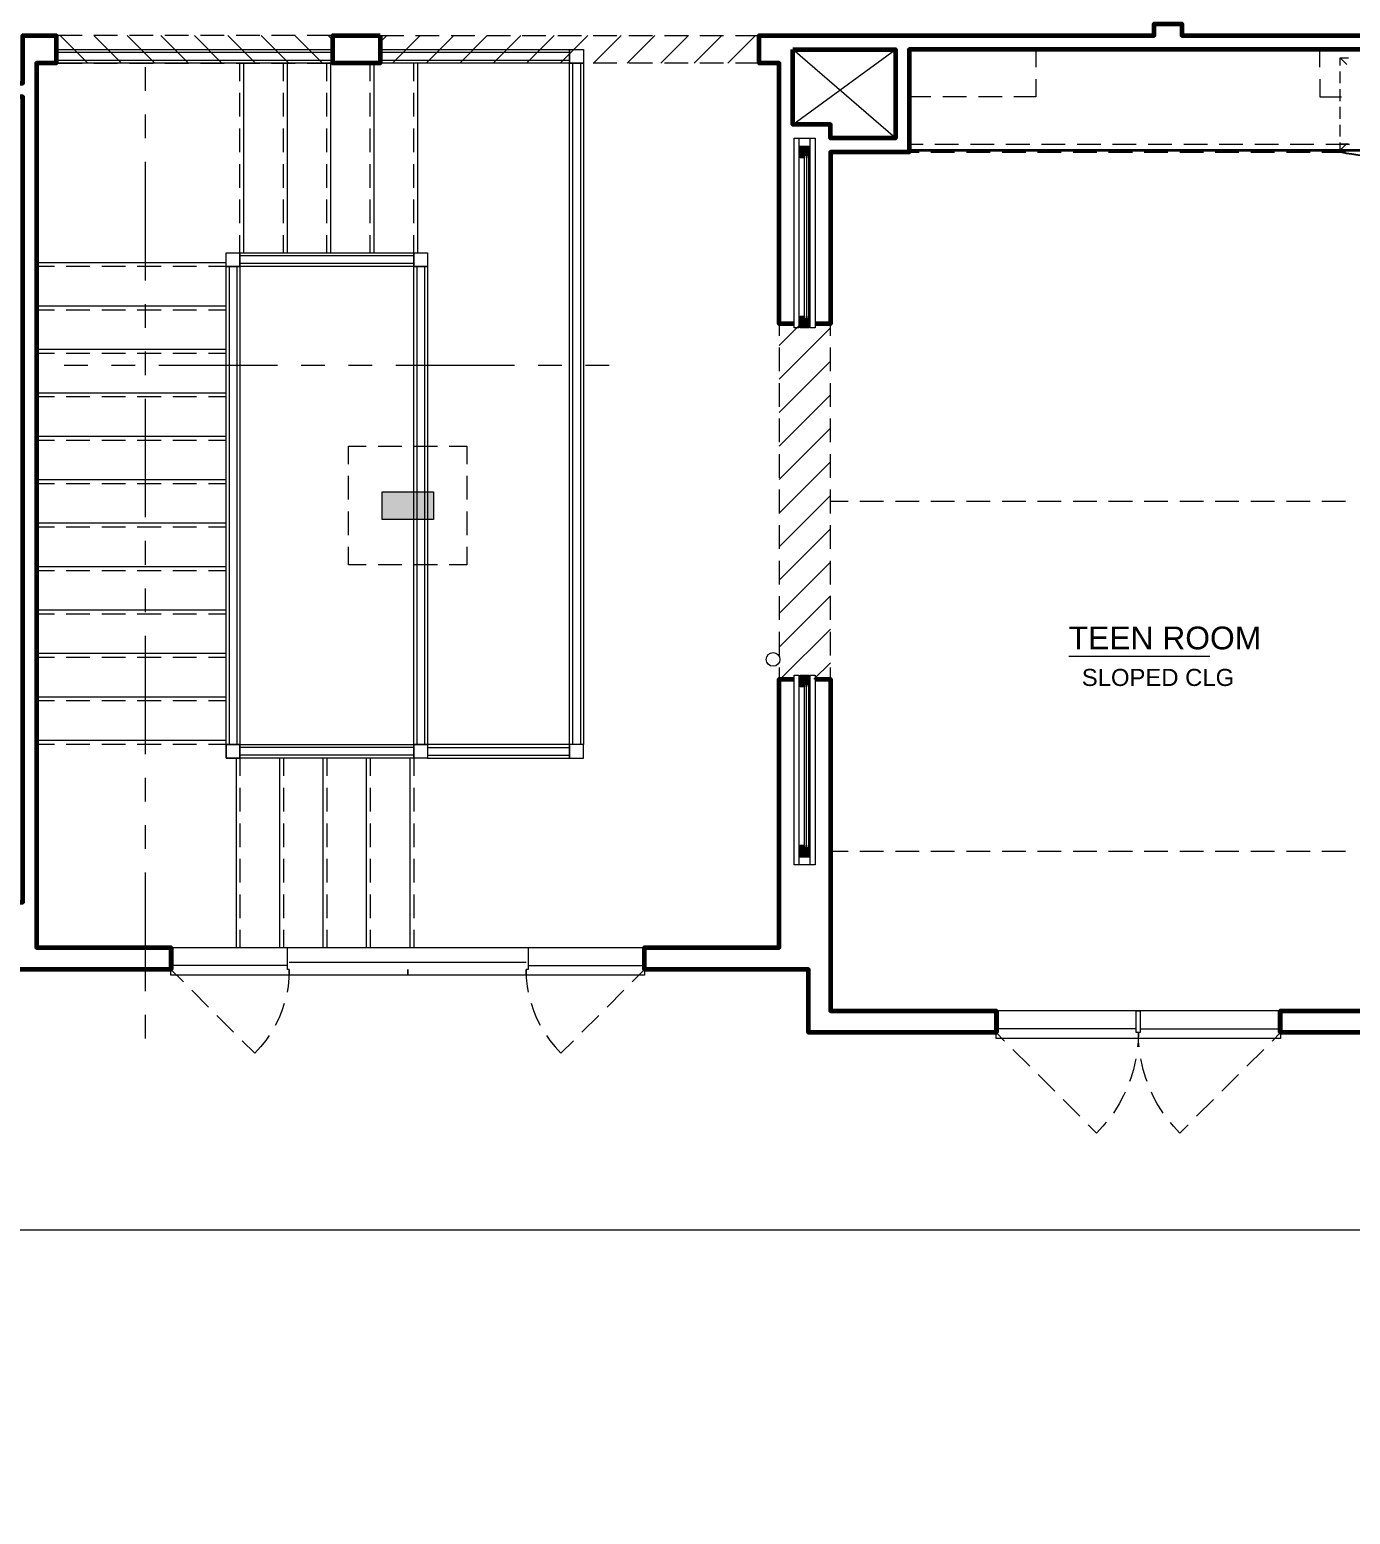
# Model space of a CAD drawing. Extents: x 6 to 1186, y -84 to 3560.
# Drawn here: x 458.4 to 792.8, y 2664.7 to 3040.7 of the extents above; entities that cross this region are included whole.
import ezdxf

# ---------------------------------------------------------------- set-up
doc = ezdxf.new("R2010")
doc.units = 0
doc.header["$LTSCALE"] = 24
doc.header["$MEASUREMENT"] = 0
for name, color, linetype in [('GEC_BKGD', 8, 'Continuous'), ('PDF2_0', 8, 'Continuous'), ('PDF2_00-FP-A-2$A-ANNO-KEYN', 8, 'Continuous'), ('PDF2_00-FP-A-2$A-CLG-CHNG', 8, 'Continuous'), ('PDF2_00-FP-A-2$A-CLG-MISC', 8, 'Continuous'), ('PDF2_00-FP-A-2$A-DRWDW', 8, 'Continuous'), ('PDF2_00-FP-A-2$A-DRWDW-MINR', 8, 'Continuous'), ('PDF2_00-FP-A-2$A-DRWDW-SWING', 8, 'Continuous'), ('PDF2_00-FP-A-2$A-FLR-BELOW', 8, 'Continuous'), ('PDF2_00-FP-A-2$A-FLR-OPNG', 8, 'Continuous'), ('PDF2_00-FP-A-2$A-MLWK', 8, 'Continuous'), ('PDF2_00-FP-A-2$A-MLWK-ABV', 8, 'Continuous'), ('PDF2_00-FP-A-2$A-MLWK-HIDN', 8, 'Continuous'), ('PDF2_00-FP-A-2$A-PLMB', 8, 'Continuous'), ('PDF2_00-FP-A-2$A-PLMB-MINR', 8, 'Continuous'), ('PDF2_00-FP-A-2$A-SOFFIT', 8, 'Continuous'), ('PDF2_00-FP-A-2$A-SOFFIT-PATT', 8, 'Continuous'), ('PDF2_00-FP-A-2$A-STR-GRDRL-MINR', 8, 'Continuous'), ('PDF2_00-FP-A-2$A-STR-RISR', 8, 'Continuous'), ('PDF2_00-FP-A-2$A-WALL', 8, 'Continuous'), ('PDF2_A-ANNO-RMNM', 8, 'Continuous'), ('PDF2_Text', 8, 'Continuous')]:
    doc.layers.add(name, color=color, linetype=linetype)
doc.styles.add('PDF Arial', font='arial.ttf')

# ---------------------------------------------------------------- blocks, each defined once
blk = doc.blocks.new('210311_BorsteinRes_CDProgress - Copy1')
at = {"layer": 'PDF2_00-FP-A-2$A-ANNO-KEYN', "true_color": 0xffffff, "transparency": 33554559}
for points in [[(14.99, 9.5608), (14.99, 9.7067), (14.7192, 9.5608)], [(14.7192, 9.5608), (14.99, 9.7067), (14.7192, 9.7067)]]:
    blk.add_hatch(color=7, dxfattribs=at).paths.add_polyline_path(points)
at = {"layer": 'PDF2_00-FP-A-2$A-DRWDW-MINR', "true_color": 0x989898, "transparency": 33554559}
for points in [[(16.9717, 11.53), (16.925, 11.53), (16.9717, 11.4817)], [(16.9717, 11.4817), (16.925, 11.53), (16.925, 11.4817)], [(16.9475, 11.4817), (16.925, 11.4817), (16.9475, 11.4683)], [(16.9475, 11.4683), (16.925, 11.4817), (16.925, 11.4683)], [(16.9717, 11.4817), (16.9683, 11.4817), (16.9717, 11.4683)], [(16.9717, 11.4683), (16.9683, 11.4817), (16.9683, 11.4683)], [(16.9475, 10.6325), (16.925, 10.6325), (16.9475, 10.6192)], [(16.9475, 10.6192), (16.925, 10.6325), (16.925, 10.6192)], [(16.9717, 10.6192), (16.925, 10.6192), (16.9717, 10.5717)], [(16.9717, 10.5717), (16.925, 10.6192), (16.925, 10.5717)], [(16.9717, 10.6325), (16.9683, 10.6325), (16.9717, 10.6192)], [(16.9717, 10.6192), (16.9683, 10.6325), (16.9683, 10.6192)], [(16.9717, 8.7383), (16.925, 8.7383), (16.9717, 8.69)], [(16.9717, 8.69), (16.925, 8.7383), (16.925, 8.69)], [(16.9475, 8.69), (16.925, 8.69), (16.9475, 8.6767)], [(16.9475, 8.6767), (16.925, 8.69), (16.925, 8.6767)], [(16.9717, 8.69), (16.9683, 8.69), (16.9717, 8.6767)], [(16.9717, 8.6767), (16.9683, 8.69), (16.9683, 8.6767)], [(16.9475, 7.8408), (16.925, 7.8408), (16.9475, 7.8275)], [(16.9475, 7.8275), (16.925, 7.8408), (16.925, 7.8275)], [(16.9717, 7.8408), (16.9683, 7.8408), (16.9717, 7.8275)], [(16.9717, 7.8275), (16.9683, 7.8408), (16.9683, 7.8275)], [(16.9717, 7.8275), (16.925, 7.8275), (16.9717, 7.78)], [(16.9717, 7.78), (16.925, 7.8275), (16.925, 7.78)]]:
    blk.add_hatch(color=252, dxfattribs=at).paths.add_polyline_path(points)
at = {"layer": 'PDF2_0', "lineweight": 18}
for points in [[(14.4583, 12.04), (14.4583, 11.9675), (13, 11.9675), (13, 12.04)], [(15.7083, 12.04), (15.7083, 11.9675), (14.7083, 11.9675), (14.7083, 12.04)], [(15.7817, 11.9675), (15.7083, 11.9675), (15.7083, 12.04), (15.7817, 12.04)], [(15.7817, 8.3733), (15.7083, 8.3733), (15.7083, 11.9675), (15.7817, 11.9675)], [(13.9692, 10.8942), (13.9692, 10.9675), (14.8858, 10.9675), (14.8858, 10.8942)], [(14.8858, 10.8942), (14.8858, 10.9675), (14.9583, 10.9675), (14.9583, 10.8942)], [(13.9692, 8.3733), (13.9692, 8.3008), (13.8958, 8.3008), (13.8958, 8.3733)], [(14.8858, 8.3733), (14.8858, 8.3008), (13.9692, 8.3008), (13.9692, 8.3733), (13.8958, 8.3733), (13.8958, 8.3008), (13.9692, 8.3008), (13.9692, 8.3733)], [(15.7817, 8.3008), (15.7817, 8.3733), (15.7083, 8.3733), (15.7083, 8.3008), (15.7083, 8.3733), (14.9583, 8.3733), (14.9583, 8.3008), (14.8858, 8.3008), (14.8858, 8.3733), (14.9583, 8.3733), (14.9583, 8.3008), (15.7083, 8.3008)]]:
    blk.add_lwpolyline(points, close=True, dxfattribs=at)
for points in [[(13.4683, 11.9467), (13.4683, 11.8217)], [(13.99, 10.9675), (13.99, 11.9675)], [(14.2192, 10.9675), (14.2192, 11.9675)], [(14.4483, 10.9675), (14.4483, 11.9675)], [(14.6775, 10.9675), (14.6775, 11.9675)], [(14.9067, 10.9675), (14.9067, 11.9675)], [(13.4683, 11.6967), (13.4683, 11.5717)], [(13.4683, 11.4467), (13.4683, 10.8217)], [(13.8958, 10.8942), (13.8958, 10.9675)], [(13.8958, 10.9675), (13.9692, 10.9675)], [(13.8958, 10.8942), (13.8958, 10.9675)], [(13.8958, 10.9675), (13.9692, 10.9675)], [(13.9692, 10.9675), (13.9692, 10.8942)], [(13.9692, 10.9675), (13.9692, 10.8942)], [(14.8858, 10.9675), (14.9583, 10.9675)], [(14.8858, 10.8942), (14.8858, 10.9675)], [(14.9583, 10.9675), (14.9583, 10.8942)], [(13.8958, 10.915), (12.8958, 10.915)], [(13.9692, 10.8942), (13.8958, 10.8942)], [(13.8958, 8.3733), (13.8958, 10.8942)], [(13.8958, 10.8942), (13.9692, 10.8942)], [(13.9692, 10.8942), (13.8958, 10.8942)], [(13.9692, 10.8942), (13.9692, 8.3733)], [(14.8858, 10.8942), (14.9583, 10.8942)], [(14.8858, 8.3733), (14.8858, 10.8942)], [(14.9583, 10.8942), (14.8858, 10.8942)], [(14.9583, 10.8942), (14.9583, 8.3733)], [(13.8958, 10.6858), (12.8958, 10.6858)], [(13.4683, 10.6967), (13.4683, 10.5717)], [(13.8958, 10.4567), (12.8958, 10.4567)], [(13.4683, 10.4467), (13.4683, 10.3217)], [(13.1667, 10.3733), (13.0417, 10.3733)], [(13.4167, 10.3733), (13.2917, 10.3733)], [(14.1667, 10.3733), (13.5417, 10.3733)], [(14.4167, 10.3733), (14.2917, 10.3733)], [(14.6667, 10.3733), (14.5417, 10.3733)], [(15.4167, 10.3733), (14.7917, 10.3733)], [(15.6667, 10.3733), (15.5417, 10.3733)], [(15.9167, 10.3733), (15.7917, 10.3733)], [(13.8958, 10.2275), (12.8958, 10.2275)], [(13.4683, 10.1967), (13.4683, 9.5717)], [(13.8958, 9.9983), (12.8958, 9.9983)], [(13.8958, 9.7692), (12.8958, 9.7692)], [(13.8958, 9.54), (12.8958, 9.54)], [(13.4683, 9.4467), (13.4683, 9.3217)], [(13.8958, 9.3108), (12.8958, 9.3108)], [(13.4683, 9.1967), (13.4683, 9.0717)], [(13.8958, 9.0817), (12.8958, 9.0817)], [(13.4683, 8.9467), (13.4683, 8.3217)], [(13.8958, 8.8525), (12.8958, 8.8525)], [(13.8958, 8.6233), (12.8958, 8.6233)], [(13.8958, 8.3942), (12.8958, 8.3942)], [(13.8958, 8.3733), (13.9692, 8.3733)], [(14.9583, 8.3733), (14.8858, 8.3733)], [(13.9483, 8.3008), (13.9483, 7.3008)], [(14.1775, 8.3008), (14.1775, 7.3008)], [(14.4067, 8.3008), (14.4067, 7.3008)], [(14.6358, 8.3008), (14.6358, 7.3008)], [(14.865, 8.3008), (14.865, 7.3008)], [(13.4683, 8.1967), (13.4683, 8.0717)], [(13.4683, 7.9467), (13.4683, 7.8217)], [(13.4683, 7.6967), (13.4683, 7.0717)], [(13.4683, 6.9467), (13.4683, 6.8217)]]:
    blk.add_lwpolyline(points, dxfattribs=at)
at = {"layer": 'PDF2_0', "lineweight": 9}
blk.add_circle((16.7821, 8.8221), 0.0363, dxfattribs=at)
at = {"layer": 'PDF2_00-FP-A-2$A-ANNO-KEYN', "lineweight": 18}
blk.add_lwpolyline([(14.99, 9.5608), (14.7192, 9.5608), (14.7192, 9.7067), (14.99, 9.7067)], close=True, dxfattribs=at)
at = {"layer": 'PDF2_00-FP-A-2$A-CLG-CHNG', "lineweight": 9}
for points in [[(17.0842, 11.4983), (17.1775, 11.4983)], [(17.24, 11.4983), (17.365, 11.4983)], [(17.4275, 11.4983), (17.5525, 11.4983)], [(17.615, 11.4983), (17.74, 11.4983)], [(17.8025, 11.4983), (17.9275, 11.4983)], [(17.99, 11.4983), (18.115, 11.4983)], [(18.1775, 11.4983), (18.3025, 11.4983)], [(18.365, 11.4983), (18.49, 11.4983)], [(18.5525, 11.4983), (18.6775, 11.4983)], [(18.74, 11.4983), (18.865, 11.4983)], [(18.9275, 11.4983), (19.0525, 11.4983)], [(19.115, 11.4983), (19.24, 11.4983)], [(19.3025, 11.4983), (19.4275, 11.4983)], [(19.49, 11.4983), (19.615, 11.4983)], [(19.6775, 11.4983), (19.8025, 11.4983)], [(17.1775, 9.655), (17.0842, 9.655)], [(17.365, 9.655), (17.24, 9.655)], [(17.5525, 9.655), (17.4275, 9.655)], [(17.74, 9.655), (17.615, 9.655)], [(17.9275, 9.655), (17.8025, 9.655)], [(18.115, 9.655), (17.99, 9.655)], [(18.3025, 9.655), (18.1775, 9.655)], [(18.49, 9.655), (18.365, 9.655)], [(18.6775, 9.655), (18.5525, 9.655)], [(18.865, 9.655), (18.74, 9.655)], [(19.0525, 9.655), (18.9275, 9.655)], [(19.24, 9.655), (19.115, 9.655)], [(19.4275, 9.655), (19.3025, 9.655)], [(19.615, 9.655), (19.49, 9.655)], [(19.8025, 9.655), (19.6775, 9.655)], [(17.0842, 7.8108), (17.1775, 7.8108)], [(17.24, 7.8108), (17.365, 7.8108)], [(17.4275, 7.8108), (17.5525, 7.8108)], [(17.615, 7.8108), (17.74, 7.8108)], [(17.8025, 7.8108), (17.9275, 7.8108)], [(17.99, 7.8108), (18.115, 7.8108)], [(18.1775, 7.8108), (18.3025, 7.8108)], [(18.365, 7.8108), (18.49, 7.8108)], [(18.5525, 7.8108), (18.6775, 7.8108)], [(18.74, 7.8108), (18.865, 7.8108)], [(18.9275, 7.8108), (19.0525, 7.8108)], [(19.115, 7.8108), (19.24, 7.8108)], [(19.3025, 7.8108), (19.4275, 7.8108)], [(19.49, 7.8108), (19.615, 7.8108)], [(19.6775, 7.8108), (19.8025, 7.8108)]]:
    blk.add_lwpolyline(points, dxfattribs=at)
at = {"layer": 'PDF2_00-FP-A-2$A-CLG-MISC', "lineweight": 9}
for points in [[(14.5417, 9.8525), (14.5417, 9.9467), (14.6358, 9.9467)], [(14.6983, 9.9467), (14.8233, 9.9467)], [(14.8858, 9.9467), (15.0108, 9.9467)], [(15.0733, 9.9467), (15.1667, 9.9467), (15.1667, 9.8525)], [(14.5417, 9.665), (14.5417, 9.79)], [(15.1667, 9.79), (15.1667, 9.665)], [(14.5417, 9.4775), (14.5417, 9.6025)], [(15.1667, 9.6025), (15.1667, 9.4775)], [(14.6358, 9.3217), (14.5417, 9.3217), (14.5417, 9.415)], [(15.1667, 9.415), (15.1667, 9.3217), (15.0733, 9.3217)], [(14.8233, 9.3217), (14.6983, 9.3217)], [(15.0108, 9.3217), (14.8858, 9.3217)]]:
    blk.add_lwpolyline(points, dxfattribs=at)
at = {"layer": 'PDF2_00-FP-A-2$A-DRWDW', "lineweight": 18}
for points in [[(16.925, 11.4683), (16.925, 11.53), (16.9717, 11.53), (16.9717, 11.4683), (16.9683, 11.4683), (16.9683, 11.4817), (16.9475, 11.4817), (16.9475, 11.4683)], [(16.9475, 10.6325), (16.9475, 10.6192), (16.9683, 10.6192), (16.9683, 10.6325), (16.9717, 10.6325), (16.9717, 10.5717), (16.925, 10.5717), (16.925, 10.6325)], [(16.925, 8.6767), (16.925, 8.7383), (16.9717, 8.7383), (16.9717, 8.6767), (16.9683, 8.6767), (16.9683, 8.69), (16.9475, 8.69), (16.9475, 8.6767)], [(16.9475, 7.8408), (16.9475, 7.8275), (16.9683, 7.8275), (16.9683, 7.8408), (16.9717, 7.8408), (16.9717, 7.78), (16.925, 7.78), (16.925, 7.8408)], [(14.8542, 7.1858), (14.8542, 7.155)], [(15.4792, 7.155), (15.4792, 7.1858)]]:
    blk.add_lwpolyline(points, close=True, dxfattribs=at)
for points in [[(13.6042, 7.3008), (14.2292, 7.3008), (14.8542, 7.3008), (15.4792, 7.3008), (16.1042, 7.3008)], [(16.1042, 7.1858), (16.1042, 7.155), (15.4792, 7.155), (14.8542, 7.155), (14.2292, 7.155), (14.2292, 7.1858), (14.2292, 7.155), (13.6042, 7.155), (13.6042, 7.1858)], [(19.4592, 6.9675), (17.9592, 6.9675)], [(19.4592, 6.8525), (19.4592, 6.8217), (18.7092, 6.8217), (17.9592, 6.8217), (17.9592, 6.8525)]]:
    blk.add_lwpolyline(points, dxfattribs=at)
at = {"layer": 'PDF2_00-FP-A-2$A-DRWDW-MINR', "lineweight": 9}
for points in [[(16.9183, 11.5717), (16.9183, 10.5717), (16.8925, 10.5717), (16.8925, 10.5925)], [(16.9183, 11.53), (16.9783, 11.53)], [(17.0042, 10.5925), (17.0042, 10.5717), (16.9783, 10.5717), (16.9783, 11.5717)], [(16.9575, 11.4817), (16.9575, 10.6192)], [(16.8925, 8.7175), (16.8925, 8.7383), (16.9183, 8.7383), (16.9183, 7.7383)], [(16.9783, 7.7383), (16.9783, 8.7383), (17.0042, 8.7383), (17.0042, 8.7175)], [(16.9575, 7.8275), (16.9575, 8.69)], [(16.9183, 7.78), (16.9783, 7.78)], [(13.6042, 7.3008), (13.615, 7.3008), (13.615, 7.1858), (13.6042, 7.1858)], [(14.2292, 7.1858), (14.2192, 7.1858), (14.2192, 7.3008), (14.2292, 7.3008)], [(15.4792, 7.3008), (15.49, 7.3008), (15.49, 7.1858), (15.4792, 7.1858)], [(16.1042, 7.1858), (16.0942, 7.1858), (16.0942, 7.3008), (16.1042, 7.3008)], [(15.4792, 7.2225), (14.8542, 7.2225), (14.2292, 7.2225)], [(14.2192, 7.2067), (13.615, 7.2067)], [(15.49, 7.2067), (16.0942, 7.2067)], [(17.9592, 6.9675), (17.9692, 6.9675), (17.9692, 6.8525), (17.9592, 6.8525)], [(19.4592, 6.8525), (19.4483, 6.8525), (19.4483, 6.9675), (19.4592, 6.9675)], [(18.6983, 6.8733), (17.9692, 6.8733)], [(18.7192, 6.8733), (19.4483, 6.8733)]]:
    blk.add_lwpolyline(points, dxfattribs=at)
for points in [[(16.9683, 10.6192), (16.9475, 10.6192), (16.9475, 11.4817), (16.9683, 11.4817)], [(16.9683, 7.8275), (16.9475, 7.8275), (16.9475, 8.69), (16.9683, 8.69)], [(18.7092, 6.8525), (18.6983, 6.8525), (18.6983, 6.9675), (18.7092, 6.9675), (18.7192, 6.9675), (18.7192, 6.8525)]]:
    blk.add_lwpolyline(points, close=True, dxfattribs=at)
at = {"layer": 'PDF2_00-FP-A-2$A-DRWDW-SWING', "lineweight": 9}
for points in [[(13.6708, 7.12), (13.6042, 7.1858)], [(14.2292, 7.1858), (14.2275, 7.1417), (14.2233, 7.0967), (14.2175, 7.0667)], [(15.4917, 7.0667), (15.4858, 7.0967), (15.4808, 7.1417), (15.4792, 7.1858)], [(16.0383, 7.12), (16.1042, 7.1858)], [(13.8033, 6.9875), (13.715, 7.0758)], [(15.9058, 6.9875), (15.9942, 7.0758)], [(14.2025, 7.0058), (14.19, 6.9675), (14.1733, 6.9267), (14.155, 6.8908)], [(15.5542, 6.89), (15.5358, 6.9267), (15.5192, 6.9675), (15.5067, 7.0058)], [(13.9358, 6.8542), (13.8475, 6.9433)], [(15.7733, 6.8542), (15.8617, 6.9433)], [(14.1225, 6.8367), (14.105, 6.8117), (14.0767, 6.7767), (14.0467, 6.7442), (13.98, 6.81)], [(15.5867, 6.8367), (15.6042, 6.8117), (15.6325, 6.7767), (15.6625, 6.7442), (15.7292, 6.81)], [(18.0033, 6.8083), (17.9592, 6.8525)], [(18.7133, 6.7767), (18.7108, 6.8033), (18.7092, 6.8525), (18.7075, 6.8033), (18.705, 6.7775)], [(19.415, 6.8083), (19.4592, 6.8525)], [(18.1358, 6.6758), (18.0475, 6.7642)], [(19.2817, 6.6758), (19.3708, 6.7642)], [(18.6958, 6.715), (18.6942, 6.7067), (18.6833, 6.6583), (18.6692, 6.6117), (18.6625, 6.595)], [(18.755, 6.595), (18.7483, 6.6117), (18.7342, 6.6583), (18.7233, 6.7067), (18.7217, 6.715)], [(18.2683, 6.5433), (18.18, 6.6317)], [(19.1492, 6.5433), (19.2375, 6.6317)], [(18.6392, 6.5375), (18.6317, 6.5208), (18.6083, 6.4775), (18.5825, 6.4358), (18.5775, 6.4283)], [(18.8408, 6.4283), (18.835, 6.4358), (18.8092, 6.4775), (18.7858, 6.5208), (18.7792, 6.5375)], [(18.4008, 6.4108), (18.3125, 6.4992)], [(19.0167, 6.4108), (19.105, 6.4992)], [(18.54, 6.3792), (18.5225, 6.3583), (18.4892, 6.3225), (18.445, 6.3667)], [(18.9725, 6.3667), (18.9283, 6.3225), (18.895, 6.3583), (18.8783, 6.3783)]]:
    blk.add_lwpolyline(points, dxfattribs=at)
at = {"layer": 'PDF2_00-FP-A-2$A-FLR-BELOW', "lineweight": 18}
blk.add_lwpolyline([(25.3967, 12.3942), (25.3967, 12.1758), (26.7717, 12.1758), (26.7717, 6.8108), (23.8342, 6.8108), (23.8342, 6.2692), (20.3342, 6.2692), (20.3342, 5.8108), (12.75, 5.8108), (12.75, 4.6858), (12.125, 4.6858), (11.4792, 4.3108), (10.2708, 4.3108), (9.625, 4.6858), (9, 4.6858), (9, 6.8525)], dxfattribs=at)
at = {"layer": 'PDF2_00-FP-A-2$A-FLR-OPNG', "lineweight": 9}
for points in [[(16.8858, 11.6442), (17.4275, 12.04)], [(17.4275, 11.5717), (16.8858, 12.04)]]:
    blk.add_lwpolyline(points, dxfattribs=at)
at = {"layer": 'PDF2_00-FP-A-2$A-MLWK', "lineweight": 35}
blk.add_lwpolyline([(17.5008, 11.5092), (20.3342, 11.5092)], dxfattribs=at)
at = {"layer": 'PDF2_00-FP-A-2$A-MLWK-ABV', "lineweight": 18}
for points in [[(17.5008, 11.9467), (17.5008, 12.04), (17.615, 12.04)], [(17.6775, 12.04), (17.8025, 12.04)], [(17.865, 12.04), (17.99, 12.04)], [(18.0525, 12.04), (18.1675, 12.04), (18.1675, 11.9467)], [(19.6675, 11.9467), (19.6675, 12.04), (19.7817, 12.04)], [(17.615, 11.79), (17.5008, 11.79), (17.5008, 11.8842)], [(18.1675, 11.8842), (18.1675, 11.79), (18.0525, 11.79)], [(19.6675, 11.8842), (19.6675, 11.79), (19.7817, 11.79)], [(17.8025, 11.79), (17.6775, 11.79)], [(17.99, 11.79), (17.865, 11.79)]]:
    blk.add_lwpolyline(points, dxfattribs=at)
at = {"layer": 'PDF2_00-FP-A-2$A-MLWK-HIDN', "lineweight": 9}
for points in [[(17.5008, 11.54), (17.5733, 11.54)], [(17.6358, 11.54), (17.7608, 11.54)], [(17.8233, 11.54), (17.9483, 11.54)], [(18.0108, 11.54), (18.1358, 11.54)], [(18.1983, 11.54), (18.3233, 11.54)], [(18.3858, 11.54), (18.5108, 11.54)], [(18.5733, 11.54), (18.6983, 11.54)], [(18.7608, 11.54), (18.8858, 11.54)], [(18.9483, 11.54), (19.0733, 11.54)], [(19.1358, 11.54), (19.2608, 11.54)], [(19.3233, 11.54), (19.4483, 11.54)], [(19.5108, 11.54), (19.6358, 11.54)], [(19.6983, 11.54), (19.8233, 11.54)]]:
    blk.add_lwpolyline(points, dxfattribs=at)
at = {"layer": 'PDF2_00-FP-A-2$A-PLMB', "lineweight": 25}
blk.add_lwpolyline([(19.7742, 11.4983), (19.7742, 11.5092)], dxfattribs=at)
blk.add_arc((20.0221, 12.7929), 1.3171, 259.17847, 280.82153, dxfattribs=at)
at = {"layer": 'PDF2_00-FP-A-2$A-PLMB-MINR', "lineweight": 9}
for points in [[(19.7742, 11.9558), (19.7742, 11.9958), (19.8183, 11.9958)], [(19.7742, 11.9958), (19.81, 11.9608)], [(19.7742, 11.8617), (19.7742, 11.9242)], [(19.7742, 11.7683), (19.7742, 11.8308)], [(19.7742, 11.6742), (19.7742, 11.7367)], [(19.7742, 11.5808), (19.7742, 11.6433)], [(19.81, 11.5442), (19.7742, 11.5092), (19.7742, 11.5492)], [(19.8183, 11.54), (19.7742, 11.54)]]:
    blk.add_lwpolyline(points, dxfattribs=at)
at = {"layer": 'PDF2_00-FP-A-2$A-SOFFIT', "lineweight": 9}
for points in [[(13.1358, 12.1133), (13, 12.1133)], [(13.3233, 12.1133), (13.1983, 12.1133)], [(13.5108, 12.1133), (13.3858, 12.1133)], [(13.6983, 12.1133), (13.5733, 12.1133)], [(13.8858, 12.1133), (13.7608, 12.1133)], [(14.0733, 12.1133), (13.9483, 12.1133)], [(14.2608, 12.1133), (14.1358, 12.1133)], [(14.4583, 12.1133), (14.3233, 12.1133)], [(14.7083, 12.1133), (14.8333, 12.1133)], [(14.8958, 12.1133), (15.0208, 12.1133)], [(15.0833, 12.1133), (15.2083, 12.1133)], [(15.2708, 12.1133), (15.3958, 12.1133)], [(15.4583, 12.1133), (15.5833, 12.1133)], [(15.6458, 12.1133), (15.7708, 12.1133)], [(15.8333, 12.1133), (15.9583, 12.1133)], [(16.0208, 12.1133), (16.1458, 12.1133)], [(16.2083, 12.1133), (16.3333, 12.1133)], [(16.3958, 12.1133), (16.5208, 12.1133)], [(16.5833, 12.1133), (16.7083, 12.1133)], [(13, 11.9675), (13.1358, 11.9675)], [(13.1983, 11.9675), (13.3233, 11.9675)], [(13.3858, 11.9675), (13.5108, 11.9675)], [(13.5733, 11.9675), (13.6983, 11.9675)], [(13.7608, 11.9675), (13.8858, 11.9675)], [(13.9483, 11.9675), (14.0733, 11.9675)], [(14.1358, 11.9675), (14.2608, 11.9675)], [(14.3233, 11.9675), (14.4583, 11.9675)], [(14.8333, 11.9675), (14.7083, 11.9675)], [(15.0208, 11.9675), (14.8958, 11.9675)], [(15.2083, 11.9675), (15.0833, 11.9675)], [(15.3958, 11.9675), (15.2708, 11.9675)], [(15.5833, 11.9675), (15.4583, 11.9675)], [(15.7708, 11.9675), (15.6458, 11.9675)], [(15.9583, 11.9675), (15.8333, 11.9675)], [(16.1458, 11.9675), (16.0208, 11.9675)], [(16.3333, 11.9675), (16.2083, 11.9675)], [(16.5208, 11.9675), (16.3958, 11.9675)], [(16.7083, 11.9675), (16.5833, 11.9675)], [(16.8133, 10.5925), (16.8133, 10.53)], [(17.0842, 10.53), (17.0842, 10.5925)], [(16.8133, 10.4675), (16.8133, 10.3425)], [(17.0842, 10.3425), (17.0842, 10.4675)], [(16.8133, 10.28), (16.8133, 10.155)], [(17.0842, 10.155), (17.0842, 10.28)], [(16.8133, 10.0925), (16.8133, 9.9675)], [(17.0842, 9.9675), (17.0842, 10.0925)], [(16.8133, 9.905), (16.8133, 9.78)], [(17.0842, 9.78), (17.0842, 9.905)], [(16.8133, 9.7175), (16.8133, 9.5925)], [(17.0842, 9.5925), (17.0842, 9.7175)], [(16.8133, 9.53), (16.8133, 9.405)], [(17.0842, 9.405), (17.0842, 9.53)], [(16.8133, 9.3425), (16.8133, 9.2175)], [(17.0842, 9.2175), (17.0842, 9.3425)], [(16.8133, 9.155), (16.8133, 9.03)], [(17.0842, 9.03), (17.0842, 9.155)], [(16.8133, 8.9675), (16.8133, 8.8425)], [(17.0842, 8.8425), (17.0842, 8.9675)], [(16.8133, 8.78), (16.8133, 8.7175)], [(17.0842, 8.7175), (17.0842, 8.78)]]:
    blk.add_lwpolyline(points, dxfattribs=at)
at = {"layer": 'PDF2_00-FP-A-2$A-SOFFIT-PATT', "lineweight": 9}
for points in [[(13.0208, 12.1133), (13.1667, 11.9675)], [(13.1975, 12.1133), (13.3433, 11.9675)], [(13.3742, 12.1133), (13.52, 11.9675)], [(13.5508, 12.1133), (13.6967, 11.9675)], [(13.7283, 12.1133), (13.8742, 11.9675)], [(13.905, 12.1133), (14.0508, 11.9675)], [(14.0817, 12.1133), (14.2275, 11.9675)], [(14.2583, 12.1133), (14.4042, 11.9675)], [(14.435, 12.1133), (14.4583, 12.0892)], [(14.7433, 12.1133), (14.7083, 12.0783)], [(14.92, 12.1133), (14.7742, 11.9675)], [(15.0975, 12.1133), (14.9517, 11.9675)], [(15.2742, 12.1133), (15.1283, 11.9675)], [(15.4508, 12.1133), (15.305, 11.9675)], [(15.6275, 12.1133), (15.4817, 11.9675)], [(15.8042, 12.1133), (15.6583, 11.9675)], [(15.9808, 12.1133), (15.835, 11.9675)], [(16.1575, 12.1133), (16.0117, 11.9675)], [(16.335, 12.1133), (16.1892, 11.9675)], [(16.5117, 12.1133), (16.3658, 11.9675)], [(16.6883, 12.1133), (16.5425, 11.9675)], [(16.9275, 10.5925), (16.8133, 10.4775)], [(17.0842, 10.5717), (16.8133, 10.3008)], [(17.0842, 10.395), (16.8133, 10.1242)], [(17.0842, 10.2183), (16.8133, 9.9475)], [(17.0842, 10.0417), (16.8133, 9.7708)], [(17.0842, 9.8642), (16.8133, 9.5933)], [(17.0842, 9.6875), (16.8133, 9.4167)], [(17.0842, 9.5108), (16.8133, 9.24)], [(17.0842, 9.3342), (16.8133, 9.0633)], [(17.0842, 9.1575), (16.8133, 8.8867)], [(17.0842, 8.9808), (16.82, 8.7175)], [(17.0842, 8.8042), (16.9967, 8.7175)]]:
    blk.add_lwpolyline(points, dxfattribs=at)
at = {"layer": 'PDF2_00-FP-A-2$A-STR-GRDRL-MINR', "lineweight": 9}
for points in [[(14.4583, 12.0242), (13, 12.0242)], [(15.7083, 12.0242), (14.7083, 12.0242)], [(14.4583, 11.9825), (13, 11.9825)], [(15.7083, 11.9825), (14.7083, 11.9825)], [(15.7242, 11.9675), (15.7242, 8.3733)], [(15.7658, 11.9675), (15.7658, 8.3733)], [(13.9117, 10.8942), (13.9117, 8.3733)], [(13.9533, 10.8942), (13.9533, 8.3733)], [(14.8858, 10.9517), (13.9692, 10.9517)], [(14.8858, 10.91), (13.9692, 10.91)], [(14.9017, 10.8942), (14.9017, 8.3733)], [(14.9433, 10.8942), (14.9433, 8.3733)], [(14.8858, 8.3575), (13.9692, 8.3575)], [(14.8858, 8.3158), (13.9692, 8.3158)], [(14.9583, 8.3575), (15.7083, 8.3575)], [(14.9583, 8.3158), (15.7083, 8.3158)]]:
    blk.add_lwpolyline(points, dxfattribs=at)
at = {"layer": 'PDF2_00-FP-A-2$A-STR-RISR', "lineweight": 9}
for points in [[(13.9692, 11.8733), (13.9692, 11.9675)], [(14.1983, 11.8733), (14.1983, 11.9675)], [(14.4275, 11.8733), (14.4275, 11.9675)], [(14.6567, 11.8733), (14.6567, 11.9675)], [(14.8858, 11.8733), (14.8858, 11.9675)], [(13.9692, 11.6858), (13.9692, 11.8108)], [(14.1983, 11.6858), (14.1983, 11.8108)], [(14.4275, 11.6858), (14.4275, 11.8108)], [(14.6567, 11.6858), (14.6567, 11.8108)], [(14.8858, 11.6858), (14.8858, 11.8108)], [(13.9692, 11.4983), (13.9692, 11.6233)], [(14.1983, 11.4983), (14.1983, 11.6233)], [(14.4275, 11.4983), (14.4275, 11.6233)], [(14.6567, 11.4983), (14.6567, 11.6233)], [(14.8858, 11.4983), (14.8858, 11.6233)], [(13.9692, 11.3108), (13.9692, 11.4358)], [(14.1983, 11.3108), (14.1983, 11.4358)], [(14.4275, 11.3108), (14.4275, 11.4358)], [(14.6567, 11.3108), (14.6567, 11.4358)], [(14.8858, 11.3108), (14.8858, 11.4358)], [(13.9692, 11.1233), (13.9692, 11.2483)], [(14.1983, 11.1233), (14.1983, 11.2483)], [(14.4275, 11.1233), (14.4275, 11.2483)], [(14.6567, 11.1233), (14.6567, 11.2483)], [(14.8858, 11.1233), (14.8858, 11.2483)], [(13.9692, 10.9675), (13.9692, 11.0608)], [(14.1983, 10.9675), (14.1983, 11.0608)], [(14.4275, 10.9675), (14.4275, 11.0608)], [(14.6567, 10.9675), (14.6567, 11.0608)], [(14.8858, 10.9675), (14.8858, 11.0608)], [(12.99, 10.8942), (12.8958, 10.8942)], [(13.1775, 10.8942), (13.0525, 10.8942)], [(13.365, 10.8942), (13.24, 10.8942)], [(13.5525, 10.8942), (13.4275, 10.8942)], [(13.74, 10.8942), (13.615, 10.8942)], [(13.8958, 10.8942), (13.8025, 10.8942)], [(12.99, 10.665), (12.8958, 10.665)], [(13.1775, 10.665), (13.0525, 10.665)], [(13.365, 10.665), (13.24, 10.665)], [(13.5525, 10.665), (13.4275, 10.665)], [(13.74, 10.665), (13.615, 10.665)], [(13.8958, 10.665), (13.8025, 10.665)], [(12.99, 10.4358), (12.8958, 10.4358)], [(13.1775, 10.4358), (13.0525, 10.4358)], [(13.365, 10.4358), (13.24, 10.4358)], [(13.5525, 10.4358), (13.4275, 10.4358)], [(13.74, 10.4358), (13.615, 10.4358)], [(13.8958, 10.4358), (13.8025, 10.4358)], [(12.99, 10.2067), (12.8958, 10.2067)], [(13.1775, 10.2067), (13.0525, 10.2067)], [(13.365, 10.2067), (13.24, 10.2067)], [(13.5525, 10.2067), (13.4275, 10.2067)], [(13.74, 10.2067), (13.615, 10.2067)], [(13.8958, 10.2067), (13.8025, 10.2067)], [(12.99, 9.9775), (12.8958, 9.9775)], [(13.1775, 9.9775), (13.0525, 9.9775)], [(13.365, 9.9775), (13.24, 9.9775)], [(13.5525, 9.9775), (13.4275, 9.9775)], [(13.74, 9.9775), (13.615, 9.9775)], [(13.8958, 9.9775), (13.8025, 9.9775)], [(12.99, 9.7483), (12.8958, 9.7483)], [(13.1775, 9.7483), (13.0525, 9.7483)], [(13.365, 9.7483), (13.24, 9.7483)], [(13.5525, 9.7483), (13.4275, 9.7483)], [(13.74, 9.7483), (13.615, 9.7483)], [(13.8958, 9.7483), (13.8025, 9.7483)], [(12.99, 9.5192), (12.8958, 9.5192)], [(13.1775, 9.5192), (13.0525, 9.5192)], [(13.365, 9.5192), (13.24, 9.5192)], [(13.5525, 9.5192), (13.4275, 9.5192)], [(13.74, 9.5192), (13.615, 9.5192)], [(13.8958, 9.5192), (13.8025, 9.5192)], [(12.99, 9.29), (12.8958, 9.29)], [(13.1775, 9.29), (13.0525, 9.29)], [(13.365, 9.29), (13.24, 9.29)], [(13.5525, 9.29), (13.4275, 9.29)], [(13.74, 9.29), (13.615, 9.29)], [(13.8958, 9.29), (13.8025, 9.29)], [(12.99, 9.0608), (12.8958, 9.0608)], [(13.1775, 9.0608), (13.0525, 9.0608)], [(13.365, 9.0608), (13.24, 9.0608)], [(13.5525, 9.0608), (13.4275, 9.0608)], [(13.74, 9.0608), (13.615, 9.0608)], [(13.8958, 9.0608), (13.8025, 9.0608)], [(12.99, 8.8317), (12.8958, 8.8317)], [(13.1775, 8.8317), (13.0525, 8.8317)], [(13.365, 8.8317), (13.24, 8.8317)], [(13.5525, 8.8317), (13.4275, 8.8317)], [(13.74, 8.8317), (13.615, 8.8317)], [(13.8958, 8.8317), (13.8025, 8.8317)], [(12.99, 8.6025), (12.8958, 8.6025)], [(13.1775, 8.6025), (13.0525, 8.6025)], [(13.365, 8.6025), (13.24, 8.6025)], [(13.5525, 8.6025), (13.4275, 8.6025)], [(13.74, 8.6025), (13.615, 8.6025)], [(13.8958, 8.6025), (13.8025, 8.6025)], [(12.99, 8.3733), (12.8958, 8.3733)], [(13.1775, 8.3733), (13.0525, 8.3733)], [(13.365, 8.3733), (13.24, 8.3733)], [(13.5525, 8.3733), (13.4275, 8.3733)], [(13.74, 8.3733), (13.615, 8.3733)], [(13.8958, 8.3733), (13.8025, 8.3733)], [(13.9692, 8.3008), (13.9692, 8.2067)], [(14.1983, 8.3008), (14.1983, 8.2067)], [(14.4275, 8.3008), (14.4275, 8.2067)], [(14.6567, 8.3008), (14.6567, 8.2067)], [(14.8858, 8.3008), (14.8858, 8.2067)], [(13.9692, 8.1442), (13.9692, 8.0192)], [(14.1983, 8.1442), (14.1983, 8.0192)], [(14.4275, 8.1442), (14.4275, 8.0192)], [(14.6567, 8.1442), (14.6567, 8.0192)], [(14.8858, 8.1442), (14.8858, 8.0192)], [(13.9692, 7.9567), (13.9692, 7.8317)], [(14.1983, 7.9567), (14.1983, 7.8317)], [(14.4275, 7.9567), (14.4275, 7.8317)], [(14.6567, 7.9567), (14.6567, 7.8317)], [(14.8858, 7.9567), (14.8858, 7.8317)], [(13.9692, 7.7692), (13.9692, 7.6442)], [(14.1983, 7.7692), (14.1983, 7.6442)], [(14.4275, 7.7692), (14.4275, 7.6442)], [(14.6567, 7.7692), (14.6567, 7.6442)], [(14.8858, 7.7692), (14.8858, 7.6442)], [(13.9692, 7.5817), (13.9692, 7.4567)], [(14.1983, 7.5817), (14.1983, 7.4567)], [(14.4275, 7.5817), (14.4275, 7.4567)], [(14.6567, 7.5817), (14.6567, 7.4567)], [(14.8858, 7.5817), (14.8858, 7.4567)], [(13.9692, 7.3942), (13.9692, 7.3008)], [(14.1983, 7.3942), (14.1983, 7.3008)], [(14.4275, 7.3942), (14.4275, 7.3008)], [(14.6567, 7.3942), (14.6567, 7.3008)], [(14.8858, 7.3942), (14.8858, 7.3008)]]:
    blk.add_lwpolyline(points, dxfattribs=at)
at = {"layer": 'PDF2_00-FP-A-2$A-WALL', "lineweight": 60}
for points in [[(16.8925, 10.5925), (16.8133, 10.5925), (16.8133, 11.9675), (16.7083, 11.9675), (16.7083, 12.1133), (18.7925, 12.1133), (18.7925, 12.1758), (18.9383, 12.1758), (18.9383, 12.1133), (19.9383, 12.1133)], [(20.3342, 12.04), (17.5008, 12.04), (17.5008, 11.4983), (17.0842, 11.4983), (17.0842, 10.5925), (17.0042, 10.5925)], [(17.0042, 8.7175), (17.0842, 8.7175), (17.0842, 6.9675), (17.9592, 6.9675), (17.9592, 6.8525), (16.9692, 6.8525), (16.9692, 7.1858), (16.1042, 7.1858), (16.1042, 7.3008), (16.8133, 7.3008), (16.8133, 8.7175), (16.8925, 8.7175)]]:
    blk.add_lwpolyline(points, dxfattribs=at)
for points in [[(12.6358, 6.9675), (12.6358, 7.54), (12.8233, 7.54), (12.8233, 11.79), (12.6358, 11.79), (12.6358, 11.8633), (12.8233, 11.8633), (12.8233, 12.1133), (13, 12.1133), (13, 11.9675), (12.8958, 11.9675), (12.8958, 7.3008), (13.6042, 7.3008), (13.6042, 7.1858), (12.75, 7.1858), (12.75, 6.8525), (11.625, 6.8525), (11.625, 6.9675)], [(14.7083, 12.1133), (14.7083, 11.9675), (14.4583, 11.9675), (14.4583, 12.1133)], [(16.8858, 12.04), (17.4275, 12.04), (17.4275, 11.5717), (17.0842, 11.5717), (17.0842, 11.6442), (16.8858, 11.6442)], [(20.3342, 6.9675), (20.3342, 7.905), (20.4483, 7.905), (20.4483, 6.8525), (19.4592, 6.8525), (19.4592, 6.9675)]]:
    blk.add_lwpolyline(points, close=True, dxfattribs=at)
at = {"layer": 'PDF2_00-FP-A-2$A-WALL', "lineweight": 9}
for points in [[(16.8925, 10.5925), (16.8925, 11.5717), (17.0042, 11.5717), (17.0042, 10.5925)], [(17.0042, 8.7175), (17.0042, 7.7383), (16.8925, 7.7383), (16.8925, 8.7175)]]:
    blk.add_lwpolyline(points, dxfattribs=at)
at = {"layer": 'PDF2_A-ANNO-RMNM', "lineweight": 18}
blk.add_lwpolyline([(19.0867, 8.8367), (18.3417, 8.8367)], dxfattribs=at)
at = {"layer": 'PDF2_Text', "attachment_point": 7, "style": 'PDF Arial'}
for s, insert, char_height in [('TEEN ROOM', (18.3417, 8.8733), 0.12008), ('SLOPED CLG', (18.4108, 8.6804), 0.09006)]:
    blk.add_mtext(s, dxfattribs=dict(at, insert=insert, char_height=char_height))

msp = doc.modelspace()

# ---------------------------------------------------------------- block references
at = {"layer": 'GEC_BKGD', "xscale": 48, "yscale": 48, "zscale": 48}
msp.add_blockref('210311_BorsteinRes_CDProgress - Copy1', (-158.88, 2457.79), dxfattribs=at)

doc.saveas('drawing.dxf')
